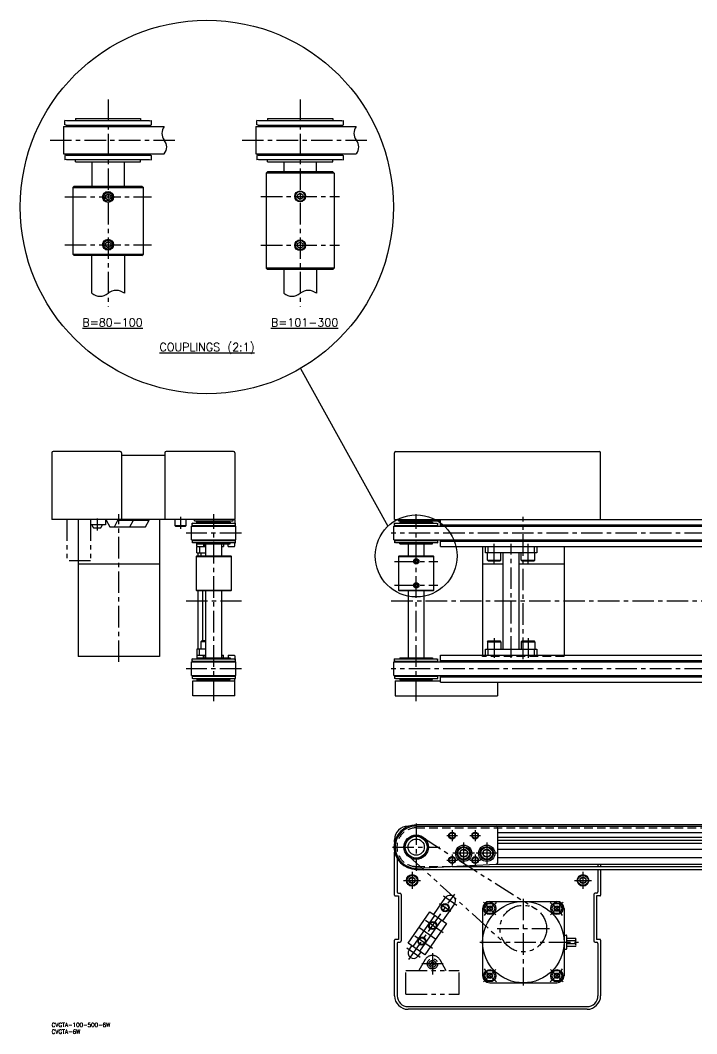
# Model space of a CAD drawing. Extents: x -23 to 974, y -8 to 739.
# Drawn here: x -23 to 476, y -8 to 739 of the extents above; entities that cross this region are included whole.
import ezdxf

# ---------------------------------------------------------------- set-up
doc = ezdxf.new("R2010")
doc.units = 0
doc.header["$LTSCALE"] = 0.5
for name, pattern in [('CENTER', [50.8, 31.75, -6.35, 6.35, -6.35]), ('DASHED', [19.05, 12.7, -6.35]), ('PHANTOM', [63.5, 31.75, -6.35, 6.35, -6.35, 6.35, -6.35])]:
    doc.linetypes.add(name, pattern=pattern)
for name, color, linetype in [('MSM_CENTER', 1, 'CENTER'), ('MSM_CONTINUOUS', 7, 'CONTINUOUS'), ('MSM_DASHED', 4, 'DASHED'), ('MSM_IMAGINARY', 6, 'PHANTOM'), ('MSM_NARROW', 5, 'CONTINUOUS'), ('MSM_PART_NUMBER', 7, 'CONTINUOUS')]:
    doc.layers.add(name, color=color, linetype=linetype)
doc.styles.get("Standard").update_dxf_attribs({"font": 'txt.shx', "height": 3, "bigfont": 'bigfont.shx'})

# ---------------------------------------------------------------- blocks, each defined once
blk = doc.blocks.new('*U2')
at = {"layer": 'MSM_PART_NUMBER'}
blk.add_text('CVGTA-100-500-6W', height=3, dxfattribs=at).set_placement((0, -3))
blk = doc.blocks.new('*U3')
at = {"layer": 'MSM_PART_NUMBER'}
blk.add_text('CVGTA-6W', height=3, dxfattribs=at).set_placement((0, -8))

msp = doc.modelspace()

# ---------------------------------------------------------------- linework, layer by layer
at = {"layer": 'MSM_CENTER'}
for p, q in [((41.6, 680.48), (41.6, 527.91)), ((183.22, 680.48), (183.22, 527.91)), ((-1.2, 650.48), (93.02, 650.48)), ((140.42, 650.48), (234.64, 650.48)), ((9.6, 608.68), (73.6, 608.68)), ((154.22, 609.08), (212.22, 609.08)), ((9.6, 573.48), (73.6, 573.48)), ((154.22, 573.08), (212.22, 573.08)), ((49.5, 266), (49.5, 375)), ((119.5, 237), (119.5, 375)), ((268.77, 237), (268.77, 375)), ((33.5, 371.8), (33.5, 362.8)), ((95, 373), (95, 364)), ((347.77, 268), (347.77, 373)), ((139.9, 361), (99.1, 361)), ((787.19, 361), (250.36, 361)), ((326.27, 338.5), (326.27, 353)), ((338.77, 269), (338.77, 353)), ((351.27, 338.5), (351.27, 353)), ((252.77, 340.1), (284.77, 340.1)), ((252.77, 322.5), (284.77, 322.5)), ((99.1, 311), (139.9, 311)), ((250.36, 311), (790.86, 311)), ((326.27, 283.5), (326.27, 269)), ((351.27, 283.5), (351.27, 269)), ((139.9, 261), (99.1, 261)), ((787.19, 261), (250.36, 261)), ((268.77, 147), (268.77, 112)), ((295.27, 142), (295.27, 134)), ((312.27, 142), (312.27, 134)), ((291.27, 138), (299.27, 138)), ((308.27, 138), (316.27, 138)), ((251.27, 129.5), (286.27, 129.5)), ((303.77, 133), (303.77, 117)), ((320.77, 133), (320.77, 117)), ((291.27, 120), (299.27, 120)), ((295.27, 124), (295.27, 116)), ((311.77, 125), (295.77, 125)), ((308.27, 120), (316.27, 120)), ((312.27, 124), (312.27, 116)), ((328.77, 125), (312.77, 125)), ((259.52, 105), (272.02, 105)), ((265.77, 111.25), (265.77, 98.75)), ((385.52, 105), (398.02, 105)), ((391.77, 111.25), (391.77, 98.75)), ((263.33, 46.59), (297.17, 94.92)), ((298.65, 86.56), (288.82, 93.44)), ((347.77, 91.5), (347.77, 27.5)), ((294.23, 81.99), (286.03, 87.72)), ((318.43, 88.84), (327.62, 79.65)), ((377.12, 88.84), (367.93, 79.65)), ((288.73, 66.3), (273.17, 77.2)), ((328.58, 69.5), (366.96, 69.5)), ((280.7, 54.83), (265.14, 65.73)), ((271.69, 48.06), (261.86, 54.94)), ((315.77, 59.5), (388.47, 59.5)), ((280.77, 51.3), (280.77, 35.7)), ((288.57, 43.5), (272.97, 43.5)), ((318.43, 30.16), (327.62, 39.35)), ((377.12, 30.16), (367.93, 39.35))]:
    msp.add_line(p, q, dxfattribs=at)
for start, end in [(124.35427, 145.64573), (34.35427, 55.64573), (214.35427, 235.64573), (304.35427, 325.64573)]:
    msp.add_arc((347.77, 59.5), 35, start, end, dxfattribs=at)
at = {"layer": 'MSM_CONTINUOUS'}
for p, q in [((9.6, 661.71), (9.6, 665)), ((10.97, 664.68), (9.6, 665)), ((17.6, 666.48), (65.6, 666.48)), ((17.6, 666.48), (17.6, 664.68)), ((65.6, 666.48), (65.6, 664.68)), ((72.23, 664.68), (73.6, 665)), ((73.6, 661.71), (73.6, 665)), ((151.22, 661.71), (151.22, 665)), ((152.59, 664.68), (151.22, 665)), ((159.22, 666.48), (207.22, 666.48)), ((159.22, 666.48), (159.22, 664.68)), ((207.22, 666.48), (207.22, 664.68)), ((213.85, 664.68), (215.22, 665)), ((215.22, 661.71), (215.22, 665)), ((8.8, 660.48), (83.02, 660.48)), ((8.8, 660.48), (8.8, 640.48)), ((10.6, 661.48), (9.6, 661.71)), ((10.6, 661.48), (72.6, 661.48)), ((10.6, 661.48), (10.6, 660.48)), ((72.23, 664.68), (10.97, 664.68)), ((72.6, 661.48), (73.6, 661.71)), ((72.6, 661.48), (72.6, 660.48)), ((150.42, 660.48), (150.42, 640.48)), ((150.42, 660.48), (224.64, 660.48)), ((152.22, 661.48), (151.22, 661.71)), ((152.22, 661.48), (214.22, 661.48)), ((152.22, 661.48), (152.22, 660.48)), ((213.85, 664.68), (152.59, 664.68)), ((214.22, 661.48), (215.22, 661.71)), ((214.22, 661.48), (214.22, 660.48)), ((8.8, 640.48), (83.02, 640.48)), ((10.6, 639.48), (9.6, 639.24)), ((9.6, 639.24), (9.6, 635.95)), ((10.97, 636.28), (9.6, 635.95)), ((10.6, 640.48), (10.6, 639.48)), ((10.6, 639.48), (72.6, 639.48)), ((10.97, 636.28), (72.23, 636.28)), ((17.6, 634.48), (17.6, 636.28)), ((65.6, 634.48), (65.6, 636.28)), ((72.23, 636.28), (73.6, 635.95)), ((72.6, 640.48), (72.6, 639.48)), ((72.6, 639.48), (73.6, 639.24)), ((73.6, 635.95), (73.6, 639.24)), ((150.42, 640.48), (224.64, 640.48)), ((152.22, 639.48), (151.22, 639.24)), ((151.22, 639.24), (151.22, 635.95)), ((152.59, 636.28), (151.22, 635.95)), ((152.22, 640.48), (152.22, 639.48)), ((152.22, 639.48), (214.22, 639.48)), ((152.59, 636.28), (213.85, 636.28)), ((159.22, 634.48), (159.22, 636.28)), ((207.22, 634.48), (207.22, 636.28)), ((213.85, 636.28), (215.22, 635.95)), ((214.22, 640.48), (214.22, 639.48)), ((214.22, 639.48), (215.22, 639.24)), ((215.22, 635.95), (215.22, 639.24)), ((17.6, 634.48), (65.6, 634.48)), ((29.6, 634.48), (29.6, 616.68)), ((53.6, 616.68), (53.6, 634.48)), ((159.22, 634.48), (207.22, 634.48)), ((171.22, 634.48), (171.22, 627.08)), ((195.22, 627.08), (195.22, 634.48)), ((159.22, 627.08), (158.22, 626.08)), ((158.22, 626.08), (158.22, 556.08)), ((208.22, 626.08), (158.22, 626.08)), ((207.22, 627.08), (159.22, 627.08)), ((208.22, 626.08), (207.22, 627.08)), ((208.22, 626.08), (208.22, 556.08)), ((15.6, 615.68), (16.6, 616.68)), ((15.6, 615.68), (15.6, 566.48)), ((15.6, 615.68), (67.6, 615.68)), ((16.6, 616.68), (66.6, 616.68)), ((66.6, 616.68), (67.6, 615.68)), ((67.6, 566.48), (67.6, 615.68)), ((39.6, 609.83), (41.6, 610.99)), ((39.6, 607.52), (39.6, 609.83)), ((41.6, 606.37), (39.6, 607.52)), ((41.6, 610.99), (43.6, 609.83)), ((43.6, 607.52), (41.6, 606.37)), ((43.6, 609.83), (43.6, 607.52)), ((181.22, 610.23), (183.22, 611.39)), ((181.22, 607.92), (181.22, 610.23)), ((183.22, 606.77), (181.22, 607.92)), ((183.22, 611.39), (185.22, 610.23)), ((185.22, 607.92), (183.22, 606.77)), ((185.22, 610.23), (185.22, 607.92)), ((39.6, 574.63), (41.6, 575.79)), ((41.6, 575.79), (43.6, 574.63)), ((181.22, 574.23), (183.22, 575.39)), ((183.22, 575.39), (185.22, 574.23)), ((39.6, 572.32), (39.6, 574.63)), ((41.6, 571.17), (39.6, 572.32)), ((43.6, 572.32), (41.6, 571.17)), ((43.6, 574.63), (43.6, 572.32)), ((181.22, 571.92), (181.22, 574.23)), ((183.22, 570.77), (181.22, 571.92)), ((185.22, 571.92), (183.22, 570.77)), ((185.22, 574.23), (185.22, 571.92)), ((16.6, 565.48), (15.6, 566.48)), ((15.6, 566.48), (67.6, 566.48)), ((66.6, 565.48), (16.6, 565.48)), ((29.6, 537.65), (29.6, 565.48)), ((53.6, 565.48), (53.6, 537.65)), ((66.6, 565.48), (67.6, 566.48)), ((159.22, 555.08), (158.22, 556.08)), ((208.22, 556.08), (158.22, 556.08)), ((207.22, 555.08), (159.22, 555.08)), ((171.22, 555.08), (171.22, 537.65)), ((195.22, 555.08), (195.22, 537.65)), ((208.22, 556.08), (207.22, 555.08)), ((0, 420), (0, 371)), ((50.5, 421), (1, 421)), ((51.5, 420), (51.5, 371)), ((83.5, 420), (83.5, 371)), ((134, 421), (84.5, 421)), ((135, 420), (135, 371)), ((252.77, 371), (252.77, 420)), ((253.77, 421), (403.77, 421)), ((404.77, 371), (404.77, 420)), ((83.5, 418), (51.5, 418)), ((135, 371), (0, 371)), ((19.5, 371), (19.5, 270)), ((40.25, 370.5), (40.25, 371)), ((40.25, 370.5), (42.83, 365.5)), ((46.27, 365.5), (48.85, 370.5)), ((48.85, 370.5), (48.85, 371)), ((48.85, 370.5), (71.79, 370.5)), ((57.74, 365.5), (60.32, 370.5)), ((60.32, 370.5), (60.32, 371)), ((69.21, 365.5), (71.79, 370.5)), ((71.79, 370.5), (71.79, 371)), ((79.5, 371), (79.5, 270)), ((90.75, 371), (90.75, 366.5)), ((90.75, 366.5), (91.25, 366)), ((90.75, 366.5), (99.25, 366.5)), ((91.25, 366), (98.75, 366)), ((98.75, 366), (99.25, 366.5)), ((99.25, 366.5), (99.25, 371)), ((103.1, 366), (135.9, 366)), ((103.1, 356), (103.1, 366)), ((103.5, 366.62), (103.5, 368.26)), ((104.19, 368.1), (103.5, 368.26)), ((104, 366.5), (103.5, 366.62)), ((104, 366.5), (135, 366.5)), ((104, 366), (104, 366.5)), ((134.81, 368.1), (104.19, 368.1)), ((105.25, 370), (105.25, 371)), ((105.25, 370), (133.75, 370)), ((107, 368.1), (107, 370)), ((107.5, 369), (131.5, 369)), ((107.5, 369), (107.5, 368.1)), ((111.5, 370), (111.5, 369)), ((119.5, 370), (119.5, 369)), ((127.5, 370), (127.5, 369)), ((130.25, 370), (130.25, 369)), ((131.5, 369), (131.5, 368.1)), ((133.75, 370), (133.75, 371)), ((134.81, 368.1), (135.5, 368.26)), ((135, 370.5), (135, 368.14)), ((135, 366.5), (135.5, 366.62)), ((135, 366), (135, 366.5)), ((135.5, 366.62), (135.5, 368.26)), ((135.9, 356), (135.9, 366)), ((252.37, 366), (785.17, 366)), ((252.37, 356), (252.37, 366)), ((252.77, 371), (745.77, 371)), ((252.77, 366.62), (252.77, 368.26)), ((253.46, 368.1), (252.77, 368.26)), ((253.27, 366.5), (252.77, 366.62)), ((253.27, 366.5), (284.27, 366.5)), ((253.27, 366), (253.27, 366.5)), ((284.09, 368.1), (253.46, 368.1)), ((255.77, 370), (255.77, 371)), ((255.77, 370), (286.77, 370)), ((256.77, 369), (280.77, 369)), ((256.77, 369), (256.77, 368.1)), ((260.77, 370), (260.77, 369)), ((276.77, 370), (276.77, 369)), ((280.77, 369), (280.77, 368.1)), ((284.09, 368.1), (284.77, 368.26)), ((284.27, 366.5), (284.77, 366.62)), ((284.27, 366), (284.27, 366.5)), ((284.77, 366.62), (284.77, 368.26)), ((286.77, 366), (286.77, 371)), ((286.77, 367), (745.77, 367)), ((291.77, 366), (291.77, 367)), ((42.83, 365.5), (69.21, 365.5)), ((103.1, 356), (135.9, 356)), ((104, 355.5), (103.5, 355.38)), ((103.5, 355.38), (103.5, 353.74)), ((104.19, 353.9), (103.5, 353.74)), ((104, 355.5), (104, 356)), ((104, 355.5), (135, 355.5)), ((104.19, 353.9), (134.81, 353.9)), ((107, 351.5), (107, 353.9)), ((107.5, 353), (107.5, 353.9)), ((107.5, 353), (131.5, 353)), ((111.9, 353), (111.9, 351)), ((112, 353), (112, 351)), ((112.54, 353), (112.54, 351)), ((113.5, 353), (113.5, 344.1)), ((125.5, 344.1), (125.5, 353)), ((126.75, 353), (126.75, 351)), ((130.25, 351), (130.25, 353)), ((131.5, 353), (131.5, 353.9)), ((134.81, 353.9), (135.5, 353.74)), ((135, 355.5), (135, 356)), ((135, 355.5), (135.5, 355.38)), ((135, 351.5), (135, 353.86)), ((135.5, 353.74), (135.5, 355.38)), ((252.37, 356), (785.17, 356)), ((253.27, 355.5), (252.77, 355.38)), ((252.77, 355.38), (252.77, 353.74)), ((253.46, 353.9), (252.77, 353.74)), ((253.27, 355.5), (253.27, 356)), ((253.27, 355.5), (284.27, 355.5)), ((253.46, 353.9), (284.09, 353.9)), ((256.77, 353), (256.77, 353.9)), ((256.77, 353), (280.77, 353)), ((262.77, 353), (262.77, 344.1)), ((274.77, 344.1), (274.77, 353)), ((280.77, 353), (280.77, 353.9)), ((284.09, 353.9), (284.77, 353.74)), ((284.27, 355.5), (284.27, 356)), ((284.27, 355.5), (284.77, 355.38)), ((284.77, 353.74), (284.77, 355.38)), ((286.77, 351), (286.77, 356)), ((286.77, 355), (745.77, 355)), ((291.77, 355), (291.77, 356)), ((106.5, 343.6), (107, 344.1)), ((106.5, 343.6), (106.5, 319)), ((106.5, 343.6), (132.5, 343.6)), ((107, 351), (113.5, 351)), ((107, 346.5), (107, 351)), ((107, 346.5), (113.5, 346.5)), ((107, 344.1), (132, 344.1)), ((108.07, 344.1), (108.07, 346.5)), ((109, 351), (109, 346.5)), ((110, 346.5), (110, 344.1)), ((125.5, 351), (126.75, 351)), ((130.25, 351), (134.5, 351)), ((132, 344.1), (132.5, 343.6)), ((132.5, 319), (132.5, 343.6)), ((255.77, 343.6), (256.27, 344.1)), ((255.77, 343.6), (255.77, 319)), ((255.77, 343.6), (281.77, 343.6)), ((256.27, 344.1), (281.27, 344.1)), ((281.27, 344.1), (281.77, 343.6)), ((281.77, 319), (281.77, 343.6)), ((286.77, 351), (745.77, 351)), ((317.77, 351), (317.77, 271)), ((319.77, 346.5), (319.77, 351)), ((357.77, 346.5), (319.77, 346.5)), ((321.27, 341.1), (321.27, 346.5)), ((321.77, 346.5), (321.77, 351)), ((331.27, 341.1), (331.27, 346.5)), ((332.77, 346.5), (332.77, 275.5)), ((344.77, 275.5), (344.77, 346.5)), ((346.27, 341.1), (346.27, 346.5)), ((355.77, 351), (355.77, 346.5)), ((356.27, 341.1), (356.27, 346.5)), ((357.77, 351), (357.77, 346.5)), ((377.77, 351), (377.77, 271)), ((79.5, 338), (19.5, 338)), ((267.77, 340.68), (268.77, 341.25)), ((267.77, 339.52), (267.77, 340.68)), ((268.77, 338.95), (267.77, 339.52)), ((268.77, 341.25), (269.77, 340.68)), ((269.77, 339.52), (268.77, 338.95)), ((269.77, 340.68), (269.77, 339.52)), ((332.77, 338), (317.77, 338)), ((321.27, 341.1), (321.87, 340.5)), ((321.27, 341.1), (331.27, 341.1)), ((321.87, 340.5), (330.67, 340.5)), ((331.27, 341.1), (330.67, 340.5)), ((377.77, 338), (344.77, 338)), ((346.27, 341.1), (346.87, 340.5)), ((346.27, 341.1), (356.27, 341.1)), ((346.87, 340.5), (355.67, 340.5)), ((356.27, 341.1), (355.67, 340.5)), ((267.77, 323.08), (268.77, 323.65)), ((267.77, 321.92), (267.77, 323.08)), ((268.77, 321.35), (267.77, 321.92)), ((268.77, 323.65), (269.77, 323.08)), ((269.77, 321.92), (268.77, 321.35)), ((269.77, 323.08), (269.77, 321.92)), ((107, 318.5), (106.5, 319)), ((106.5, 319), (132.5, 319)), ((132, 318.5), (107, 318.5)), ((108.07, 275.5), (108.07, 318.5)), ((111.54, 281.5), (111.54, 318.5)), ((113.5, 318.5), (113.5, 269)), ((125.5, 269), (125.5, 318.5)), ((132, 318.5), (132.5, 319)), ((256.27, 318.5), (255.77, 319)), ((255.77, 319), (281.77, 319)), ((281.27, 318.5), (256.27, 318.5)), ((262.77, 318.5), (262.77, 269)), ((274.77, 269), (274.77, 318.5)), ((281.27, 318.5), (281.77, 319)), ((110.6, 281.5), (110, 280.9)), ((110, 280.9), (110, 275.5)), ((113.5, 280.9), (110, 280.9)), ((113.5, 281.5), (110.6, 281.5)), ((321.27, 280.9), (321.87, 281.5)), ((321.27, 280.9), (321.27, 275.5)), ((321.27, 280.9), (331.27, 280.9)), ((321.87, 281.5), (330.67, 281.5)), ((331.27, 280.9), (330.67, 281.5)), ((331.27, 280.9), (331.27, 275.5)), ((346.27, 280.9), (346.87, 281.5)), ((346.27, 280.9), (346.27, 275.5)), ((346.27, 280.9), (356.27, 280.9)), ((346.87, 281.5), (355.67, 281.5)), ((356.27, 280.9), (355.67, 281.5)), ((356.27, 280.9), (356.27, 275.5)), ((79.5, 270), (19.5, 270)), ((107, 275.5), (107, 271)), ((113.5, 275.5), (107, 275.5)), ((107, 271), (113.5, 271)), ((107, 270.5), (107, 268.1)), ((107.5, 269), (131.5, 269)), ((107.5, 269), (107.5, 268.1)), ((109, 271), (109, 275.5)), ((111.9, 269), (111.9, 271)), ((112, 269), (112, 271)), ((112.54, 269), (112.54, 271)), ((125.5, 271), (126.75, 271)), ((126.75, 269), (126.75, 271)), ((130.25, 271), (134.5, 271)), ((130.25, 271), (130.25, 269)), ((131.5, 269), (131.5, 268.1)), ((135, 270.5), (135, 268.14)), ((256.77, 269), (280.77, 269)), ((256.77, 269), (256.77, 268.1)), ((280.77, 269), (280.77, 268.1)), ((286.77, 271), (745.77, 271)), ((286.77, 266), (286.77, 271)), ((319.77, 275.5), (357.77, 275.5)), ((319.77, 271), (319.77, 275.5)), ((321.77, 271), (321.77, 275.5)), ((355.77, 275.5), (355.77, 271)), ((357.77, 275.5), (357.77, 271)), ((103.1, 256), (103.1, 266)), ((103.1, 266), (135.9, 266)), ((104.19, 268.1), (103.5, 268.26)), ((103.5, 266.62), (103.5, 268.26)), ((104, 266.5), (103.5, 266.62)), ((104, 266.5), (135, 266.5)), ((104, 266), (104, 266.5)), ((134.81, 268.1), (104.19, 268.1)), ((134.81, 268.1), (135.5, 268.26)), ((135, 266.5), (135.5, 266.62)), ((135, 266), (135, 266.5)), ((135.5, 266.62), (135.5, 268.26)), ((135.9, 256), (135.9, 266)), ((252.37, 266), (785.17, 266)), ((252.37, 256), (252.37, 266)), ((253.46, 268.1), (252.77, 268.26)), ((252.77, 266.62), (252.77, 268.26)), ((253.27, 266.5), (252.77, 266.62)), ((253.27, 266.5), (284.27, 266.5)), ((253.27, 266), (253.27, 266.5)), ((284.09, 268.1), (253.46, 268.1)), ((284.09, 268.1), (284.77, 268.26)), ((284.27, 266.5), (284.77, 266.62)), ((284.27, 266), (284.27, 266.5)), ((284.77, 266.62), (284.77, 268.26)), ((286.77, 267), (745.77, 267)), ((291.77, 266), (291.77, 267)), ((103.1, 256), (135.9, 256)), ((104, 255.5), (103.5, 255.38)), ((103.5, 255.38), (103.5, 253.74)), ((104, 255.5), (104, 256)), ((104, 255.5), (135, 255.5)), ((135, 255.5), (135, 256)), ((135, 255.5), (135.5, 255.38)), ((135.5, 253.74), (135.5, 255.38)), ((252.37, 256), (785.17, 256)), ((253.27, 255.5), (252.77, 255.38)), ((252.77, 255.38), (252.77, 253.74)), ((253.27, 255.5), (253.27, 256)), ((253.27, 255.5), (284.27, 255.5)), ((284.27, 255.5), (284.27, 256)), ((284.27, 255.5), (284.77, 255.38)), ((284.77, 253.74), (284.77, 255.38)), ((286.77, 251), (286.77, 256)), ((286.77, 255), (745.77, 255)), ((291.77, 255), (291.77, 256)), ((104.19, 253.9), (103.5, 253.74)), ((104, 252), (135, 252)), ((104, 241), (104, 252)), ((104.19, 253.9), (134.81, 253.9)), ((107, 253.9), (107, 252)), ((107.5, 253), (107.5, 253.9)), ((107.5, 253), (131.5, 253)), ((111.5, 253), (111.5, 252)), ((127.5, 253), (127.5, 252)), ((130.25, 252), (130.25, 253)), ((131.5, 253), (131.5, 253.9)), ((134.81, 253.9), (135.5, 253.74)), ((135, 241), (135, 253.86)), ((253.46, 253.9), (252.77, 253.74)), ((253.27, 252), (286.77, 252)), ((253.27, 252), (253.27, 241)), ((253.46, 253.9), (284.09, 253.9)), ((256.77, 253), (256.77, 253.9)), ((256.77, 253), (280.77, 253)), ((260.77, 253), (260.77, 252)), ((276.77, 253), (276.77, 252)), ((280.77, 253), (280.77, 253.9)), ((284.09, 253.9), (284.77, 253.74)), ((286.77, 251), (745.77, 251)), ((328.77, 251), (328.77, 241)), ((135, 241), (104, 241)), ((253.27, 241), (328.77, 241)), ((262.77, 145), (263.42, 145)), ((768.77, 145.9), (268.77, 145.9)), ((268.77, 145), (768.77, 145)), ((328.77, 144), (328.77, 117.95)), ((252.77, 133.1), (252.77, 135)), ((328.77, 140.25), (708.77, 140.25)), ((328.77, 136.75), (708.77, 136.75)), ((328.77, 134.6), (708.77, 134.6)), ((303.77, 127.86), (301.27, 126.42)), ((303.77, 127.86), (306.27, 126.42)), ((320.77, 127.86), (318.27, 126.42)), ((320.77, 127.86), (323.27, 126.42)), ((328.77, 132.4), (708.77, 132.4)), ((328.77, 128.1), (708.77, 128.1)), ((252.77, 94), (252.77, 125.9)), ((254.77, 120.96), (254.77, 96.5)), ((301.27, 126.42), (301.27, 123.58)), ((303.77, 122.14), (301.27, 123.58)), ((303.77, 122.14), (306.27, 123.58)), ((306.27, 126.42), (306.27, 123.58)), ((318.27, 126.42), (318.27, 123.58)), ((320.77, 122.14), (318.27, 123.58)), ((320.77, 122.14), (323.27, 123.58)), ((323.27, 126.42), (323.27, 123.58)), ((328.77, 121.9), (708.77, 121.9)), ((268.77, 113.1), (768.77, 113.1)), ((269.55, 114.02), (327.82, 116.95)), ((294.99, 115.3), (742.55, 115.3)), ((328.08, 117), (709.46, 117)), ((402.77, 117), (402.77, 115.3)), ((402.77, 113.1), (402.77, 96.5)), ((404.77, 117), (404.77, 115.3)), ((404.77, 113.1), (404.77, 94)), ((263.77, 106.15), (265.77, 107.31)), ((263.77, 103.85), (263.77, 106.15)), ((265.77, 107.31), (267.77, 106.15)), ((267.77, 106.15), (267.77, 103.85)), ((389.77, 106.15), (391.77, 107.31)), ((389.77, 103.85), (389.77, 106.15)), ((391.77, 107.31), (393.77, 106.15)), ((393.77, 106.15), (393.77, 103.85)), ((265.77, 102.69), (263.77, 103.85)), ((267.77, 103.85), (265.77, 102.69)), ((391.77, 102.69), (389.77, 103.85)), ((393.77, 103.85), (391.77, 102.69)), ((253.27, 93.5), (255.77, 93.5)), ((255.77, 95.5), (256.77, 95.5)), ((255.77, 93.5), (255.77, 61.5)), ((257.77, 94.5), (257.77, 60.5)), ((281.69, 79.78), (290.46, 92.29)), ((399.77, 94.5), (399.77, 60.5)), ((401.77, 95.5), (400.77, 95.5)), ((401.77, 93.5), (401.77, 61.5)), ((404.27, 93.5), (401.77, 93.5)), ((297.01, 87.71), (288.24, 75.19)), ((317.77, 84.25), (317.77, 34.75)), ((321, 87.75), (318.98, 84.25)), ((318.98, 84.25), (321, 80.75)), ((325.05, 87.75), (321, 87.75)), ((323.02, 89.5), (372.52, 89.5)), ((327.07, 84.25), (325.05, 87.75)), ((325.05, 80.75), (327.07, 84.25)), ((370.5, 87.75), (368.48, 84.25)), ((368.48, 84.25), (370.5, 80.75)), ((374.54, 87.75), (370.5, 87.75)), ((376.56, 84.25), (374.54, 87.75)), ((374.54, 80.75), (376.56, 84.25)), ((377.77, 84.25), (377.77, 34.75)), ((262.76, 58.85), (278.82, 81.79)), ((266.45, 56.27), (282.51, 79.21)), ((271.37, 52.83), (287.43, 75.76)), ((278.82, 81.79), (291.11, 73.18)), ((321, 80.75), (325.05, 80.75)), ((370.5, 80.75), (374.54, 80.75)), ((283.08, 61.71), (270.79, 70.32)), ((291.11, 73.18), (275.05, 50.25)), ((252.77, 20), (252.77, 61)), ((255.77, 61.5), (253.27, 61.5)), ((377.77, 64.75), (379.27, 64.75)), ((379.77, 54.75), (379.77, 64.25)), ((379.77, 62.5), (386.47, 62.5)), ((386.47, 60.5), (379.77, 60.5)), ((404.27, 61.5), (401.77, 61.5)), ((404.77, 61), (404.77, 20)), ((254.77, 58.5), (254.77, 20)), ((255.77, 59.5), (256.77, 59.5)), ((275.05, 50.25), (262.76, 58.85)), ((263.5, 53.79), (265.63, 56.84)), ((377.77, 54.25), (379.27, 54.25)), ((379.77, 58.5), (386.47, 58.5)), ((379.77, 56.5), (386.47, 56.5)), ((400.77, 59.5), (401.77, 59.5)), ((402.77, 58.5), (402.77, 20)), ((272.18, 52.25), (270.05, 49.21)), ((321, 38.25), (318.98, 34.75)), ((325.05, 38.25), (321, 38.25)), ((327.07, 34.75), (325.05, 38.25)), ((370.5, 38.25), (368.48, 34.75)), ((374.54, 38.25), (370.5, 38.25)), ((376.56, 34.75), (374.54, 38.25)), ((318.98, 34.75), (321, 31.25)), ((321, 31.25), (325.05, 31.25)), ((325.05, 31.25), (327.07, 34.75)), ((368.48, 34.75), (370.5, 31.25)), ((370.5, 31.25), (374.54, 31.25)), ((374.54, 31.25), (376.56, 34.75)), ((323.02, 29.5), (372.52, 29.5)), ((262.77, 12), (394.77, 12)), ((394.77, 10), (262.77, 10))]:
    msp.add_line(p, q, dxfattribs=at)
for centre, radius in [((183.22, 609.08), 3.5), ((41.6, 608.68), 3.24), ((41.6, 573.48), 3.24), ((183.22, 573.08), 3.5), ((268.77, 340.1), 1.62), ((268.77, 322.5), 1.62), ((268.77, 129.5), 9), ((268.77, 129.5), 8), ((268.77, 129.5), 6), ((295.27, 138), 2.07), ((312.27, 138), 2.07), ((303.77, 125), 6), ((303.77, 125), 5), ((303.77, 125), 4.4), ((303.77, 125), 2.89), ((320.77, 125), 6), ((320.77, 125), 5), ((320.77, 125), 4.4), ((320.77, 125), 2.89), ((295.27, 120), 2.07), ((312.27, 120), 2.07), ((265.77, 105), 4.25), ((265.77, 105), 3.75), ((265.77, 105), 2.31), ((391.77, 105), 4.25), ((391.77, 105), 3.75), ((391.77, 105), 2.31), ((290.13, 84.86), 3), ((290.13, 84.86), 2.46), ((347.77, 59.5), 30), ((323.02, 84.25), 4.5), ((323.02, 84.25), 2), ((323.02, 84.25), 1.62), ((372.52, 84.25), 4.5), ((372.52, 84.25), 2), ((372.52, 84.25), 1.62), ((280.95, 71.75), 3), ((280.95, 71.75), 2.46), ((272.92, 60.28), 3), ((272.92, 60.28), 2.46), ((323.02, 34.75), 4.5), ((372.52, 34.75), 4.5), ((323.02, 34.75), 2), ((323.02, 34.75), 1.62), ((372.52, 34.75), 2), ((372.52, 34.75), 1.62)]:
    msp.add_circle(centre, radius, dxfattribs=at)
for centre, radius, start, end in [((1, 420), 1, 90, 180), ((50.5, 420), 1, 0, 90), ((84.5, 420), 1, 90, 180), ((134, 420), 1, 0, 90), ((253.77, 420), 1, 90, 180), ((403.77, 420), 1, 0, 90), ((134.5, 370.5), 0.5, 0, 90), ((107.5, 351.5), 0.5, 180, 270), ((134.5, 351.5), 0.5, 270, 0), ((107.5, 270.5), 0.5, 90, 180), ((134.5, 270.5), 0.5, 0, 90), ((268.77, 129.5), 16.4, 90, 270), ((262.77, 135), 10, 90, 180), ((268.77, 129.5), 15.5, 90, 272.88109), ((327.77, 144), 1, 0, 90), ((327.77, 117.95), 1, 272.88109, 0), ((253.27, 94), 0.5, 180, 270), ((255.77, 96.5), 1, 180, 270), ((256.77, 94.5), 1, 0, 90), ((293.73, 90), 4, 325, 145), ((400.77, 94.5), 1, 90, 180), ((401.77, 96.5), 1, 270, 0), ((404.27, 94), 0.5, 270, 0), ((323.02, 84.25), 5.25, 90, 180), ((372.52, 84.25), 5.25, 0, 90), ((253.27, 61), 0.5, 90, 180), ((256.77, 60.5), 1, 270, 0), ((379.27, 64.25), 0.5, 0, 90), ((400.77, 60.5), 1, 180, 270), ((404.27, 61), 0.5, 0, 90), ((255.77, 58.5), 1, 90, 180), ((266.77, 51.5), 4, 145, 325), ((379.27, 54.75), 0.5, 270, 0), ((401.77, 58.5), 1, 0, 90), ((323.02, 34.75), 5.25, 180, 270), ((372.52, 34.75), 5.25, 270, 0), ((262.77, 20), 10, 180, 270), ((262.77, 20), 8, 180, 270), ((394.77, 20), 10, 270, 0), ((394.77, 20), 8, 270, 0)]:
    msp.add_arc(centre, radius, start, end, dxfattribs=at)
at = {"layer": 'MSM_DASHED'}
for p, q in [((317.77, 270), (317.77, 271)), ((377.77, 270), (317.77, 270)), ((377.77, 270), (377.77, 271)), ((268.77, 143.7), (768.77, 143.7)), ((268.77, 115.3), (294.99, 115.3))]:
    msp.add_line(p, q, dxfattribs=at)
msp.add_arc((268.77, 129.5), 14.2, 90, 270, dxfattribs=at)
at = {"layer": 'MSM_IMAGINARY'}
for p, q in [((11.2, 371), (11.2, 340.5)), ((28.7, 371), (28.7, 340.5)), ((39.7, 367), (28.7, 367)), ((39.7, 371), (39.7, 367)), ((30.97, 364.8), (36.03, 364.8)), ((28.7, 340.5), (11.2, 340.5)), ((273.36, 136.77), (356.95, 84.04)), ((263, 123.13), (336.23, 56.76)), ((275.4, 46.6), (270.84, 38.7)), ((279.46, 44.09), (280.62, 44.94)), ((280.62, 44.94), (281.94, 44.35)), ((286.14, 46.6), (290.7, 38.7)), ((261.02, 21.2), (261.02, 38.7)), ((261.02, 38.7), (300.52, 38.7)), ((279.61, 42.65), (279.46, 44.09)), ((280.92, 42.06), (279.61, 42.65)), ((282.09, 42.91), (280.92, 42.06)), ((281.94, 44.35), (282.09, 42.91)), ((300.52, 21.2), (300.52, 38.7)), ((261.02, 21.2), (300.52, 21.2))]:
    msp.add_line(p, q, dxfattribs=at)
for centre, radius in [((268.77, 129.5), 8.6), ((347.77, 69.5), 17.19), ((280.77, 43.5), 3.8), ((280.77, 43.5), 2.53)]:
    msp.add_circle(centre, radius, dxfattribs=at)
for centre, radius, start, end in [((33.44, 367.7), 3.8, 190.54763, 229.64085), ((33.56, 367.7), 3.8, 310.35915, 349.45237), ((280.77, 43.5), 6.2, 30, 150)]:
    msp.add_arc(centre, radius, start, end, dxfattribs=at)
at = {"layer": 'MSM_NARROW'}
msp.add_line((183.5, 482.28), (247.97, 365.98), dxfattribs=at)
for centre, radius in [((114.42, 601.27), 137.59), ((41.6, 608.68), 4), ((183.22, 609.08), 4), ((41.6, 573.48), 4), ((183.22, 573.08), 4), ((268.77, 344.1), 30.19), ((268.77, 340.1), 2), ((268.77, 322.5), 2), ((295.27, 138), 2.5), ((312.27, 138), 2.5), ((295.27, 120), 2.5), ((312.27, 120), 2.5)]:
    msp.add_circle(centre, radius, dxfattribs=at)
for centre, radius, start, end in [((89.15, 655.48), 7.91, 140.78649, 219.21351), ((230.77, 655.48), 7.91, 140.78649, 219.21351), ((76.89, 645.48), 7.91, 320.78649, 39.21351), ((218.52, 645.48), 7.91, 320.78649, 39.21351), ((47.6, 530.3), 9.49, 50.78649, 129.21351), ((189.22, 530.3), 9.49, 50.78649, 129.21351), ((35.6, 545.01), 9.49, 230.78649, 309.21351), ((177.22, 545.01), 9.49, 230.78649, 309.21351), ((387.34, 61), 1, 150.00001, 209.99997), ((385.61, 62), 1, 330, 30), ((385.61, 60), 1, 330, 30), ((387.34, 59), 1, 150.00004, 209.99996), ((387.34, 57), 1, 150.00001, 209.99997), ((385.61, 58), 1, 330, 30)]:
    msp.add_arc(centre, radius, start, end, dxfattribs=at)

# ---------------------------------------------------------------- block references
at = {"layer": 'MSM_CONTINUOUS'}
for name in ['*U2', '*U3']:
    msp.add_blockref(name, (0, 0), dxfattribs=at)

# ---------------------------------------------------------------- texts
at = {"layer": 'MSM_PART_NUMBER'}
for s, p in [('%%UB=80-100', (22.63, 513.14)), ('%%UB=101-300', (161.71, 513.14)), ('%%UCOUPLINGS (2:1)', (79.47, 495.04))]:
    msp.add_text(s, height=6, dxfattribs=at).set_placement(p)

doc.saveas('drawing.dxf')
